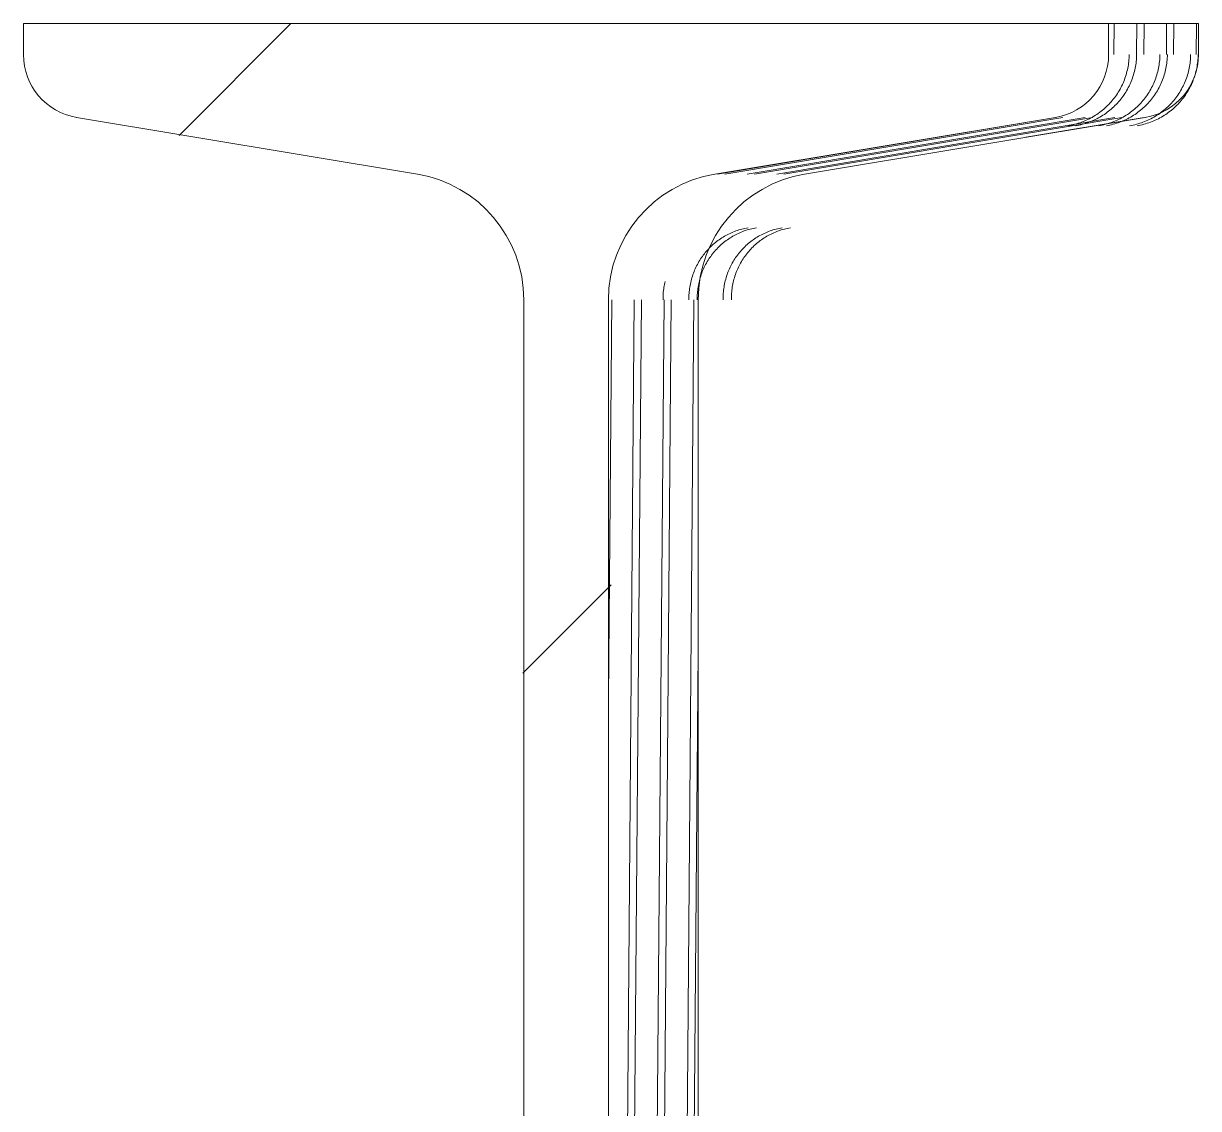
# Model space of a CAD drawing. Header units: centimetres. Extents: x -336 to 16318, y -437 to 1921.
# Drawn here: x 10413.35 to 10429.59, y 109 to 124 of the extents above; entities that cross this region are included whole.
import ezdxf

# ---------------------------------------------------------------- set-up
doc = ezdxf.new("R2010")
doc.units = ezdxf.units.CM
doc.layers.add('S-BEAM', color=7, linetype='Continuous', lineweight=9)

# ---------------------------------------------------------------- blocks, each defined once
blk = doc.blocks.new('FP_92-Section 7')
at = {"layer": 'S-BEAM', "color": 9, "true_color": 0xc0c0c0}
for p, q in [((2565.323, 123.428), (2565.326, 123.452)), ((2565.326, 123.452), (2565.329, 123.475)), ((2565.329, 123.475), (2565.331, 123.499)), ((2565.331, 123.499), (2565.332, 123.523)), ((2565.332, 123.523), (2565.333, 123.546)), ((2565.333, 123.546), (2565.334, 123.57)), ((2565.426, 123.428), (2565.429, 123.452)), ((2565.429, 123.452), (2565.432, 123.475)), ((2565.432, 123.475), (2565.434, 123.499)), ((2565.434, 123.499), (2565.435, 123.523)), ((2565.435, 123.523), (2565.436, 123.546)), ((2565.436, 123.546), (2565.437, 123.57)), ((2565.748, 123.428), (2565.751, 123.452)), ((2565.751, 123.452), (2565.754, 123.475)), ((2565.754, 123.475), (2565.756, 123.499)), ((2565.756, 123.499), (2565.757, 123.523)), ((2565.757, 123.523), (2565.759, 123.546)), ((2565.759, 123.546), (2565.759, 123.57)), ((2565.851, 123.428), (2565.854, 123.452)), ((2565.854, 123.452), (2565.857, 123.475)), ((2565.857, 123.475), (2565.859, 123.499)), ((2565.859, 123.499), (2565.861, 123.523)), ((2565.861, 123.523), (2565.862, 123.546)), ((2565.862, 123.546), (2565.862, 123.57)), ((2566.173, 123.428), (2566.176, 123.452)), ((2566.176, 123.452), (2566.179, 123.475)), ((2566.179, 123.475), (2566.181, 123.499)), ((2566.181, 123.499), (2566.183, 123.523)), ((2566.183, 123.523), (2566.184, 123.546)), ((2566.184, 123.546), (2566.184, 123.57)), ((2566.276, 123.428), (2566.279, 123.452)), ((2566.279, 123.452), (2566.282, 123.475)), ((2566.282, 123.475), (2566.284, 123.499)), ((2566.284, 123.499), (2566.286, 123.523)), ((2566.286, 123.523), (2566.287, 123.546)), ((2566.287, 123.546), (2566.287, 123.57)), ((2565.284, 123.266), (2565.291, 123.289)), ((2565.291, 123.289), (2565.298, 123.312)), ((2565.298, 123.312), (2565.304, 123.335)), ((2565.304, 123.335), (2565.309, 123.358)), ((2565.309, 123.358), (2565.314, 123.381)), ((2565.314, 123.381), (2565.319, 123.405)), ((2565.319, 123.405), (2565.323, 123.428)), ((2565.387, 123.266), (2565.394, 123.289)), ((2565.394, 123.289), (2565.401, 123.312)), ((2565.401, 123.312), (2565.407, 123.335)), ((2565.407, 123.335), (2565.412, 123.358)), ((2565.412, 123.358), (2565.417, 123.381)), ((2565.417, 123.381), (2565.422, 123.405)), ((2565.422, 123.405), (2565.426, 123.428)), ((2565.709, 123.266), (2565.716, 123.289)), ((2565.716, 123.289), (2565.723, 123.312)), ((2565.723, 123.312), (2565.729, 123.335)), ((2565.729, 123.335), (2565.735, 123.358)), ((2565.735, 123.358), (2565.739, 123.381)), ((2565.739, 123.381), (2565.744, 123.405)), ((2565.744, 123.405), (2565.748, 123.428)), ((2565.812, 123.266), (2565.819, 123.289)), ((2565.819, 123.289), (2565.826, 123.312)), ((2565.826, 123.312), (2565.832, 123.335)), ((2565.832, 123.335), (2565.838, 123.358)), ((2565.838, 123.358), (2565.843, 123.381)), ((2565.843, 123.381), (2565.847, 123.405)), ((2565.847, 123.405), (2565.851, 123.428)), ((2566.134, 123.266), (2566.141, 123.289)), ((2566.141, 123.289), (2566.148, 123.312)), ((2566.148, 123.312), (2566.154, 123.335)), ((2566.154, 123.335), (2566.16, 123.358)), ((2566.16, 123.358), (2566.165, 123.381)), ((2566.165, 123.381), (2566.169, 123.405)), ((2566.169, 123.405), (2566.173, 123.428)), ((2566.237, 123.266), (2566.245, 123.289)), ((2566.245, 123.289), (2566.251, 123.312)), ((2566.251, 123.312), (2566.257, 123.335)), ((2566.257, 123.335), (2566.263, 123.358)), ((2566.263, 123.358), (2566.268, 123.381)), ((2566.268, 123.381), (2566.272, 123.405)), ((2566.272, 123.405), (2566.276, 123.428)), ((2565.208, 123.092), (2565.219, 123.113)), ((2565.219, 123.113), (2565.23, 123.134)), ((2565.23, 123.134), (2565.24, 123.156)), ((2565.24, 123.156), (2565.25, 123.177)), ((2565.25, 123.177), (2565.259, 123.199)), ((2565.259, 123.199), (2565.268, 123.221)), ((2565.268, 123.221), (2565.276, 123.244)), ((2565.276, 123.244), (2565.284, 123.266)), ((2565.311, 123.092), (2565.322, 123.113)), ((2565.322, 123.113), (2565.333, 123.134)), ((2565.333, 123.134), (2565.343, 123.156)), ((2565.343, 123.156), (2565.353, 123.177)), ((2565.353, 123.177), (2565.362, 123.199)), ((2565.362, 123.199), (2565.371, 123.221)), ((2565.371, 123.221), (2565.379, 123.244)), ((2565.379, 123.244), (2565.387, 123.266)), ((2565.633, 123.092), (2565.644, 123.113)), ((2565.644, 123.113), (2565.655, 123.134)), ((2565.655, 123.134), (2565.665, 123.156)), ((2565.665, 123.156), (2565.675, 123.177)), ((2565.675, 123.177), (2565.685, 123.199)), ((2565.685, 123.199), (2565.693, 123.221)), ((2565.693, 123.221), (2565.702, 123.244)), ((2565.702, 123.244), (2565.709, 123.266)), ((2565.736, 123.092), (2565.747, 123.113)), ((2565.747, 123.113), (2565.758, 123.134)), ((2565.758, 123.134), (2565.769, 123.156)), ((2565.769, 123.156), (2565.778, 123.177)), ((2565.778, 123.177), (2565.788, 123.199)), ((2565.788, 123.199), (2565.796, 123.221)), ((2565.796, 123.221), (2565.805, 123.244)), ((2565.805, 123.244), (2565.812, 123.266)), ((2566.058, 123.092), (2566.069, 123.113)), ((2566.069, 123.113), (2566.08, 123.134)), ((2566.08, 123.134), (2566.091, 123.156)), ((2566.091, 123.156), (2566.1, 123.177)), ((2566.1, 123.177), (2566.11, 123.199)), ((2566.11, 123.199), (2566.118, 123.221)), ((2566.118, 123.221), (2566.127, 123.244)), ((2566.127, 123.244), (2566.134, 123.266)), ((2566.161, 123.092), (2566.173, 123.113)), ((2566.173, 123.113), (2566.183, 123.134)), ((2566.183, 123.134), (2566.194, 123.156)), ((2566.194, 123.156), (2566.203, 123.177)), ((2566.203, 123.177), (2566.213, 123.199)), ((2566.213, 123.199), (2566.221, 123.221)), ((2566.221, 123.221), (2566.23, 123.244)), ((2566.23, 123.244), (2566.237, 123.266)), ((2565.1, 122.935), (2565.115, 122.954)), ((2565.115, 122.954), (2565.13, 122.972)), ((2565.13, 122.972), (2565.144, 122.992)), ((2565.144, 122.992), (2565.158, 123.011)), ((2565.158, 123.011), (2565.171, 123.031)), ((2565.171, 123.031), (2565.184, 123.051)), ((2565.184, 123.051), (2565.196, 123.071)), ((2565.196, 123.071), (2565.208, 123.092)), ((2565.203, 122.935), (2565.218, 122.954)), ((2565.218, 122.954), (2565.233, 122.972)), ((2565.233, 122.972), (2565.247, 122.992)), ((2565.247, 122.992), (2565.261, 123.011)), ((2565.261, 123.011), (2565.274, 123.031)), ((2565.274, 123.031), (2565.287, 123.051)), ((2565.287, 123.051), (2565.299, 123.071)), ((2565.299, 123.071), (2565.311, 123.092)), ((2565.525, 122.935), (2565.54, 122.954)), ((2565.54, 122.954), (2565.555, 122.972)), ((2565.555, 122.972), (2565.569, 122.992)), ((2565.569, 122.992), (2565.583, 123.011)), ((2565.583, 123.011), (2565.596, 123.031)), ((2565.596, 123.031), (2565.609, 123.051)), ((2565.609, 123.051), (2565.621, 123.071)), ((2565.621, 123.071), (2565.633, 123.092)), ((2565.628, 122.935), (2565.643, 122.954)), ((2565.643, 122.954), (2565.658, 122.972)), ((2565.658, 122.972), (2565.672, 122.992)), ((2565.672, 122.992), (2565.686, 123.011)), ((2565.686, 123.011), (2565.699, 123.031)), ((2565.699, 123.031), (2565.712, 123.051)), ((2565.712, 123.051), (2565.724, 123.071)), ((2565.724, 123.071), (2565.736, 123.092)), ((2565.95, 122.935), (2565.965, 122.954)), ((2565.965, 122.954), (2565.98, 122.972)), ((2565.98, 122.972), (2565.994, 122.992)), ((2565.994, 122.992), (2566.008, 123.011)), ((2566.008, 123.011), (2566.021, 123.031)), ((2566.021, 123.031), (2566.034, 123.051)), ((2566.034, 123.051), (2566.046, 123.071)), ((2566.046, 123.071), (2566.058, 123.092)), ((2566.053, 122.935), (2566.068, 122.954)), ((2566.068, 122.954), (2566.083, 122.972)), ((2566.083, 122.972), (2566.097, 122.992)), ((2566.097, 122.992), (2566.111, 123.011)), ((2566.111, 123.011), (2566.124, 123.031)), ((2566.124, 123.031), (2566.137, 123.051)), ((2566.137, 123.051), (2566.149, 123.071)), ((2566.149, 123.071), (2566.161, 123.092)), ((2564.927, 122.772), (2564.946, 122.786)), ((2564.946, 122.786), (2564.964, 122.801)), ((2564.964, 122.801), (2564.983, 122.816)), ((2564.983, 122.816), (2565.001, 122.832)), ((2565.001, 122.832), (2565.018, 122.848)), ((2565.018, 122.848), (2565.035, 122.865)), ((2565.03, 122.772), (2565.049, 122.786)), ((2565.035, 122.865), (2565.052, 122.882)), ((2565.049, 122.786), (2565.067, 122.801)), ((2565.052, 122.882), (2565.069, 122.899)), ((2565.067, 122.801), (2565.086, 122.816)), ((2565.069, 122.899), (2565.084, 122.917)), ((2565.084, 122.917), (2565.1, 122.935)), ((2565.086, 122.816), (2565.104, 122.832)), ((2565.104, 122.832), (2565.121, 122.848)), ((2565.121, 122.848), (2565.138, 122.865)), ((2565.138, 122.865), (2565.155, 122.882)), ((2565.155, 122.882), (2565.172, 122.899)), ((2565.172, 122.899), (2565.188, 122.917)), ((2565.188, 122.917), (2565.203, 122.935)), ((2565.352, 122.772), (2565.371, 122.786)), ((2565.371, 122.786), (2565.39, 122.801)), ((2565.39, 122.801), (2565.408, 122.816)), ((2565.408, 122.816), (2565.426, 122.832)), ((2565.426, 122.832), (2565.443, 122.848)), ((2565.443, 122.848), (2565.461, 122.865)), ((2565.455, 122.772), (2565.474, 122.786)), ((2565.461, 122.865), (2565.477, 122.882)), ((2565.474, 122.786), (2565.493, 122.801)), ((2565.477, 122.882), (2565.494, 122.899)), ((2565.493, 122.801), (2565.511, 122.816)), ((2565.494, 122.899), (2565.51, 122.917)), ((2565.51, 122.917), (2565.525, 122.935)), ((2565.511, 122.816), (2565.529, 122.832)), ((2565.529, 122.832), (2565.546, 122.848)), ((2565.546, 122.848), (2565.564, 122.865)), ((2565.564, 122.865), (2565.58, 122.882)), ((2565.58, 122.882), (2565.597, 122.899)), ((2565.597, 122.899), (2565.613, 122.917)), ((2565.613, 122.917), (2565.628, 122.935)), ((2565.777, 122.772), (2565.796, 122.786)), ((2565.796, 122.786), (2565.815, 122.801)), ((2565.815, 122.801), (2565.833, 122.816)), ((2565.833, 122.816), (2565.851, 122.832)), ((2565.851, 122.832), (2565.869, 122.848)), ((2565.869, 122.848), (2565.886, 122.865)), ((2565.88, 122.772), (2565.899, 122.786)), ((2565.886, 122.865), (2565.902, 122.882)), ((2565.899, 122.786), (2565.918, 122.801)), ((2565.902, 122.882), (2565.919, 122.899)), ((2565.918, 122.801), (2565.936, 122.816)), ((2565.919, 122.899), (2565.935, 122.917)), ((2565.935, 122.917), (2565.95, 122.935)), ((2565.936, 122.816), (2565.954, 122.832)), ((2565.954, 122.832), (2565.972, 122.848)), ((2565.972, 122.848), (2565.989, 122.865)), ((2565.989, 122.865), (2566.006, 122.882)), ((2566.006, 122.882), (2566.022, 122.899)), ((2566.022, 122.899), (2566.038, 122.917)), ((2566.038, 122.917), (2566.053, 122.935)), ((2564.63, 122.621), (2564.653, 122.628)), ((2564.653, 122.628), (2564.675, 122.636)), ((2564.675, 122.636), (2564.697, 122.645)), ((2564.697, 122.645), (2564.72, 122.654)), ((2564.72, 122.654), (2564.742, 122.663)), ((2564.733, 122.621), (2564.756, 122.628)), ((2564.742, 122.663), (2564.763, 122.673)), ((2564.756, 122.628), (2564.778, 122.636)), ((2564.763, 122.673), (2564.785, 122.684)), ((2564.778, 122.636), (2564.801, 122.645)), ((2564.785, 122.684), (2564.806, 122.695)), ((2564.801, 122.645), (2564.823, 122.654)), ((2564.806, 122.695), (2564.827, 122.707)), ((2564.823, 122.654), (2564.845, 122.663)), ((2564.827, 122.707), (2564.847, 122.719)), ((2564.845, 122.663), (2564.866, 122.673)), ((2564.847, 122.719), (2564.868, 122.731)), ((2564.866, 122.673), (2564.888, 122.684)), ((2564.868, 122.731), (2564.888, 122.744)), ((2564.888, 122.744), (2564.907, 122.758)), ((2564.888, 122.684), (2564.909, 122.695)), ((2564.907, 122.758), (2564.927, 122.772)), ((2564.909, 122.695), (2564.93, 122.707)), ((2564.93, 122.707), (2564.95, 122.719)), ((2564.95, 122.719), (2564.971, 122.731)), ((2564.971, 122.731), (2564.991, 122.744)), ((2564.991, 122.744), (2565.01, 122.758)), ((2565.01, 122.758), (2565.03, 122.772)), ((2565.055, 122.621), (2565.078, 122.628)), ((2565.078, 122.628), (2565.1, 122.636)), ((2565.1, 122.636), (2565.123, 122.645)), ((2565.123, 122.645), (2565.145, 122.654)), ((2565.145, 122.654), (2565.167, 122.663)), ((2565.158, 122.621), (2565.181, 122.628)), ((2565.167, 122.663), (2565.188, 122.673)), ((2565.181, 122.628), (2565.203, 122.636)), ((2565.188, 122.673), (2565.21, 122.684)), ((2565.203, 122.636), (2565.226, 122.645)), ((2565.21, 122.684), (2565.231, 122.695)), ((2565.226, 122.645), (2565.248, 122.654)), ((2565.231, 122.695), (2565.252, 122.707)), ((2565.248, 122.654), (2565.27, 122.663)), ((2565.252, 122.707), (2565.272, 122.719)), ((2565.27, 122.663), (2565.291, 122.673)), ((2565.272, 122.719), (2565.293, 122.731)), ((2565.291, 122.673), (2565.313, 122.684)), ((2565.293, 122.731), (2565.313, 122.744)), ((2565.313, 122.744), (2565.332, 122.758)), ((2565.313, 122.684), (2565.334, 122.695)), ((2565.332, 122.758), (2565.352, 122.772)), ((2565.334, 122.695), (2565.355, 122.707)), ((2565.355, 122.707), (2565.375, 122.719)), ((2565.375, 122.719), (2565.396, 122.731)), ((2565.396, 122.731), (2565.416, 122.744)), ((2565.416, 122.744), (2565.435, 122.758)), ((2565.435, 122.758), (2565.455, 122.772)), ((2565.48, 122.621), (2565.503, 122.628)), ((2565.503, 122.628), (2565.525, 122.636)), ((2565.525, 122.636), (2565.548, 122.645)), ((2565.548, 122.645), (2565.57, 122.654)), ((2565.57, 122.654), (2565.592, 122.663)), ((2565.583, 122.621), (2565.606, 122.628)), ((2565.592, 122.663), (2565.613, 122.673)), ((2565.606, 122.628), (2565.629, 122.636)), ((2565.613, 122.673), (2565.635, 122.684)), ((2565.629, 122.636), (2565.651, 122.645)), ((2565.635, 122.684), (2565.656, 122.695)), ((2565.651, 122.645), (2565.673, 122.654)), ((2565.656, 122.695), (2565.677, 122.707)), ((2565.673, 122.654), (2565.695, 122.663)), ((2565.677, 122.707), (2565.698, 122.719)), ((2565.695, 122.663), (2565.717, 122.673)), ((2565.698, 122.719), (2565.718, 122.731)), ((2565.717, 122.673), (2565.738, 122.684)), ((2565.718, 122.731), (2565.738, 122.744)), ((2565.738, 122.744), (2565.758, 122.758)), ((2565.738, 122.684), (2565.759, 122.695)), ((2565.758, 122.758), (2565.777, 122.772)), ((2565.759, 122.695), (2565.78, 122.707)), ((2565.78, 122.707), (2565.801, 122.719)), ((2565.801, 122.719), (2565.821, 122.731)), ((2565.821, 122.731), (2565.841, 122.744)), ((2565.841, 122.744), (2565.861, 122.758)), ((2565.861, 122.758), (2565.88, 122.772)), ((2564.49, 122.587), (2564.514, 122.591)), ((2564.514, 122.591), (2564.537, 122.596)), ((2564.537, 122.596), (2564.561, 122.601)), ((2564.561, 122.601), (2564.584, 122.607)), ((2564.584, 122.607), (2564.607, 122.614)), ((2564.594, 122.587), (2564.617, 122.591)), ((2564.607, 122.614), (2564.63, 122.621)), ((2564.617, 122.591), (2564.641, 122.596)), ((2564.641, 122.596), (2564.664, 122.601)), ((2564.664, 122.601), (2564.687, 122.607)), ((2564.687, 122.607), (2564.71, 122.614)), ((2564.71, 122.614), (2564.733, 122.621)), ((2564.916, 122.587), (2564.939, 122.591)), ((2564.939, 122.591), (2564.963, 122.596)), ((2564.963, 122.596), (2564.986, 122.601)), ((2564.986, 122.601), (2565.009, 122.607)), ((2565.009, 122.607), (2565.032, 122.614)), ((2565.019, 122.587), (2565.042, 122.591)), ((2565.032, 122.614), (2565.055, 122.621)), ((2565.042, 122.591), (2565.066, 122.596)), ((2565.066, 122.596), (2565.089, 122.601)), ((2565.089, 122.601), (2565.112, 122.607)), ((2565.112, 122.607), (2565.135, 122.614)), ((2565.135, 122.614), (2565.158, 122.621)), ((2565.341, 122.587), (2565.364, 122.591)), ((2565.364, 122.591), (2565.388, 122.596)), ((2565.388, 122.596), (2565.411, 122.601)), ((2565.411, 122.601), (2565.434, 122.607)), ((2565.434, 122.607), (2565.457, 122.614)), ((2565.444, 122.587), (2565.467, 122.591)), ((2565.457, 122.614), (2565.48, 122.621)), ((2565.467, 122.591), (2565.491, 122.596)), ((2565.491, 122.596), (2565.514, 122.601)), ((2565.514, 122.601), (2565.537, 122.607)), ((2565.537, 122.607), (2565.56, 122.614)), ((2565.56, 122.614), (2565.583, 122.621))]:
    blk.add_line(p, q, dxfattribs=at)
blk = doc.blocks.new('FP_93-Section 7')
at = {"layer": 'S-BEAM', "color": 9, "true_color": 0xc0c0c0}
for p, q in [((2560.002, 121.163), (2559.981, 121.158)), ((2560.023, 121.168), (2560.002, 121.163)), ((2560.045, 121.172), (2560.023, 121.168)), ((2560.066, 121.176), (2560.045, 121.172)), ((2560.117, 121.163), (2560.096, 121.158)), ((2560.138, 121.168), (2560.117, 121.163)), ((2560.159, 121.172), (2560.138, 121.168)), ((2560.181, 121.176), (2560.159, 121.172)), ((2560.474, 121.163), (2560.453, 121.158)), ((2560.496, 121.168), (2560.474, 121.163)), ((2560.517, 121.172), (2560.496, 121.168)), ((2560.538, 121.176), (2560.517, 121.172)), ((2560.589, 121.163), (2560.568, 121.158)), ((2560.61, 121.168), (2560.589, 121.163)), ((2560.631, 121.172), (2560.61, 121.168)), ((2560.653, 121.176), (2560.631, 121.172)), ((2559.667, 121.011), (2559.649, 120.998)), ((2559.685, 121.023), (2559.667, 121.011)), ((2559.703, 121.035), (2559.685, 121.023)), ((2559.722, 121.047), (2559.703, 121.035)), ((2559.74, 121.058), (2559.722, 121.047)), ((2559.759, 121.069), (2559.74, 121.058)), ((2559.779, 121.079), (2559.759, 121.069)), ((2559.781, 121.011), (2559.764, 120.998)), ((2559.798, 121.089), (2559.779, 121.079)), ((2559.799, 121.023), (2559.781, 121.011)), ((2559.818, 121.098), (2559.798, 121.089)), ((2559.818, 121.035), (2559.799, 121.023)), ((2559.837, 121.107), (2559.818, 121.098)), ((2559.836, 121.047), (2559.818, 121.035)), ((2559.855, 121.058), (2559.836, 121.047)), ((2559.857, 121.116), (2559.837, 121.107)), ((2559.874, 121.069), (2559.855, 121.058)), ((2559.878, 121.124), (2559.857, 121.116)), ((2559.893, 121.079), (2559.874, 121.069)), ((2559.898, 121.132), (2559.878, 121.124)), ((2559.912, 121.089), (2559.893, 121.079)), ((2559.919, 121.139), (2559.898, 121.132)), ((2559.932, 121.098), (2559.912, 121.089)), ((2559.939, 121.146), (2559.919, 121.139)), ((2559.952, 121.107), (2559.932, 121.098)), ((2559.96, 121.152), (2559.939, 121.146)), ((2559.972, 121.116), (2559.952, 121.107)), ((2559.981, 121.158), (2559.96, 121.152)), ((2559.992, 121.124), (2559.972, 121.116)), ((2560.013, 121.132), (2559.992, 121.124)), ((2560.033, 121.139), (2560.013, 121.132)), ((2560.054, 121.146), (2560.033, 121.139)), ((2560.075, 121.152), (2560.054, 121.146)), ((2560.096, 121.158), (2560.075, 121.152)), ((2560.139, 121.011), (2560.121, 120.998)), ((2560.157, 121.023), (2560.139, 121.011)), ((2560.175, 121.035), (2560.157, 121.023)), ((2560.194, 121.047), (2560.175, 121.035)), ((2560.212, 121.058), (2560.194, 121.047)), ((2560.231, 121.069), (2560.212, 121.058)), ((2560.251, 121.079), (2560.231, 121.069)), ((2560.253, 121.011), (2560.236, 120.998)), ((2560.27, 121.089), (2560.251, 121.079)), ((2560.271, 121.023), (2560.253, 121.011)), ((2560.29, 121.098), (2560.27, 121.089)), ((2560.29, 121.035), (2560.271, 121.023)), ((2560.31, 121.107), (2560.29, 121.098)), ((2560.308, 121.047), (2560.29, 121.035)), ((2560.327, 121.058), (2560.308, 121.047)), ((2560.33, 121.116), (2560.31, 121.107)), ((2560.346, 121.069), (2560.327, 121.058)), ((2560.35, 121.124), (2560.33, 121.116)), ((2560.365, 121.079), (2560.346, 121.069)), ((2560.37, 121.132), (2560.35, 121.124)), ((2560.384, 121.089), (2560.365, 121.079)), ((2560.391, 121.139), (2560.37, 121.132)), ((2560.404, 121.098), (2560.384, 121.089)), ((2560.411, 121.146), (2560.391, 121.139)), ((2560.424, 121.107), (2560.404, 121.098)), ((2560.432, 121.152), (2560.411, 121.146)), ((2560.444, 121.116), (2560.424, 121.107)), ((2560.453, 121.158), (2560.432, 121.152)), ((2560.464, 121.124), (2560.444, 121.116)), ((2560.485, 121.132), (2560.464, 121.124)), ((2560.505, 121.139), (2560.485, 121.132)), ((2560.526, 121.146), (2560.505, 121.139)), ((2560.547, 121.152), (2560.526, 121.146)), ((2560.568, 121.158), (2560.547, 121.152)), ((2559.489, 120.85), (2559.475, 120.833)), ((2559.504, 120.866), (2559.489, 120.85)), ((2559.519, 120.882), (2559.504, 120.866)), ((2559.534, 120.898), (2559.519, 120.882)), ((2559.549, 120.913), (2559.534, 120.898)), ((2559.565, 120.929), (2559.549, 120.913)), ((2559.581, 120.943), (2559.565, 120.929)), ((2559.598, 120.958), (2559.581, 120.943)), ((2559.604, 120.85), (2559.59, 120.833)), ((2559.615, 120.971), (2559.598, 120.958)), ((2559.618, 120.866), (2559.604, 120.85)), ((2559.632, 120.985), (2559.615, 120.971)), ((2559.633, 120.882), (2559.618, 120.866)), ((2559.649, 120.998), (2559.632, 120.985)), ((2559.648, 120.898), (2559.633, 120.882)), ((2559.664, 120.913), (2559.648, 120.898)), ((2559.68, 120.929), (2559.664, 120.913)), ((2559.696, 120.943), (2559.68, 120.929)), ((2559.712, 120.958), (2559.696, 120.943)), ((2559.729, 120.971), (2559.712, 120.958)), ((2559.746, 120.985), (2559.729, 120.971)), ((2559.764, 120.998), (2559.746, 120.985)), ((2559.962, 120.85), (2559.947, 120.833)), ((2559.976, 120.866), (2559.962, 120.85)), ((2559.991, 120.882), (2559.976, 120.866)), ((2560.006, 120.898), (2559.991, 120.882)), ((2560.022, 120.913), (2560.006, 120.898)), ((2560.037, 120.929), (2560.022, 120.913)), ((2560.054, 120.943), (2560.037, 120.929)), ((2560.07, 120.958), (2560.054, 120.943)), ((2560.076, 120.85), (2560.062, 120.833)), ((2560.087, 120.971), (2560.07, 120.958)), ((2560.09, 120.866), (2560.076, 120.85)), ((2560.104, 120.985), (2560.087, 120.971)), ((2560.105, 120.882), (2560.09, 120.866)), ((2560.121, 120.998), (2560.104, 120.985)), ((2560.12, 120.898), (2560.105, 120.882)), ((2560.136, 120.913), (2560.12, 120.898)), ((2560.152, 120.929), (2560.136, 120.913)), ((2560.168, 120.943), (2560.152, 120.929)), ((2560.184, 120.958), (2560.168, 120.943)), ((2560.201, 120.971), (2560.184, 120.958)), ((2560.218, 120.985), (2560.201, 120.971)), ((2560.236, 120.998), (2560.218, 120.985)), ((2559.377, 120.688), (2559.366, 120.669)), ((2559.387, 120.708), (2559.377, 120.688)), ((2559.399, 120.726), (2559.387, 120.708)), ((2559.411, 120.745), (2559.399, 120.726)), ((2559.423, 120.763), (2559.411, 120.745)), ((2559.435, 120.781), (2559.423, 120.763)), ((2559.448, 120.799), (2559.435, 120.781)), ((2559.462, 120.816), (2559.448, 120.799)), ((2559.475, 120.833), (2559.462, 120.816)), ((2559.491, 120.688), (2559.48, 120.669)), ((2559.502, 120.708), (2559.491, 120.688)), ((2559.513, 120.726), (2559.502, 120.708)), ((2559.525, 120.745), (2559.513, 120.726)), ((2559.537, 120.763), (2559.525, 120.745)), ((2559.55, 120.781), (2559.537, 120.763)), ((2559.563, 120.799), (2559.55, 120.781)), ((2559.576, 120.816), (2559.563, 120.799)), ((2559.59, 120.833), (2559.576, 120.816)), ((2559.849, 120.688), (2559.838, 120.669)), ((2559.86, 120.708), (2559.849, 120.688)), ((2559.871, 120.726), (2559.86, 120.708)), ((2559.883, 120.745), (2559.871, 120.726)), ((2559.895, 120.763), (2559.883, 120.745)), ((2559.907, 120.781), (2559.895, 120.763)), ((2559.92, 120.799), (2559.907, 120.781)), ((2559.934, 120.816), (2559.92, 120.799)), ((2559.947, 120.833), (2559.934, 120.816)), ((2559.963, 120.688), (2559.952, 120.669)), ((2559.974, 120.708), (2559.963, 120.688)), ((2559.985, 120.726), (2559.974, 120.708)), ((2559.997, 120.745), (2559.985, 120.726)), ((2560.009, 120.763), (2559.997, 120.745)), ((2560.022, 120.781), (2560.009, 120.763)), ((2560.035, 120.799), (2560.022, 120.781)), ((2560.048, 120.816), (2560.035, 120.799)), ((2560.062, 120.833), (2560.048, 120.816)), ((2559.304, 120.528), (2559.297, 120.507)), ((2559.312, 120.549), (2559.304, 120.528)), ((2559.32, 120.57), (2559.312, 120.549)), ((2559.328, 120.59), (2559.32, 120.57)), ((2559.337, 120.61), (2559.328, 120.59)), ((2559.346, 120.63), (2559.337, 120.61)), ((2559.356, 120.65), (2559.346, 120.63)), ((2559.366, 120.669), (2559.356, 120.65)), ((2559.419, 120.528), (2559.412, 120.507)), ((2559.426, 120.549), (2559.419, 120.528)), ((2559.434, 120.57), (2559.426, 120.549)), ((2559.443, 120.59), (2559.434, 120.57)), ((2559.451, 120.61), (2559.443, 120.59)), ((2559.461, 120.63), (2559.451, 120.61)), ((2559.47, 120.65), (2559.461, 120.63)), ((2559.48, 120.669), (2559.47, 120.65)), ((2559.777, 120.528), (2559.77, 120.507)), ((2559.784, 120.549), (2559.777, 120.528)), ((2559.792, 120.57), (2559.784, 120.549)), ((2559.8, 120.59), (2559.792, 120.57)), ((2559.809, 120.61), (2559.8, 120.59)), ((2559.818, 120.63), (2559.809, 120.61)), ((2559.828, 120.65), (2559.818, 120.63)), ((2559.838, 120.669), (2559.828, 120.65)), ((2559.891, 120.528), (2559.884, 120.507)), ((2559.898, 120.549), (2559.891, 120.528)), ((2559.906, 120.57), (2559.898, 120.549)), ((2559.915, 120.59), (2559.906, 120.57)), ((2559.923, 120.61), (2559.915, 120.59)), ((2559.933, 120.63), (2559.923, 120.61)), ((2559.942, 120.65), (2559.933, 120.63)), ((2559.952, 120.669), (2559.942, 120.65)), ((2558.903, 120.351), (2558.9, 120.33)), ((2558.906, 120.372), (2558.903, 120.351)), ((2558.91, 120.392), (2558.906, 120.372)), ((2558.914, 120.413), (2558.91, 120.392)), ((2558.919, 120.434), (2558.914, 120.413)), ((2559.262, 120.357), (2559.258, 120.336)), ((2559.265, 120.379), (2559.262, 120.357)), ((2559.269, 120.401), (2559.265, 120.379)), ((2559.274, 120.422), (2559.269, 120.401)), ((2559.279, 120.444), (2559.274, 120.422)), ((2559.285, 120.465), (2559.279, 120.444)), ((2559.291, 120.486), (2559.285, 120.465)), ((2559.297, 120.507), (2559.291, 120.486)), ((2559.376, 120.357), (2559.373, 120.336)), ((2559.38, 120.379), (2559.376, 120.357)), ((2559.384, 120.401), (2559.38, 120.379)), ((2559.389, 120.422), (2559.384, 120.401)), ((2559.394, 120.444), (2559.389, 120.422)), ((2559.399, 120.465), (2559.394, 120.444)), ((2559.405, 120.486), (2559.399, 120.465)), ((2559.412, 120.507), (2559.405, 120.486)), ((2559.734, 120.357), (2559.73, 120.336)), ((2559.737, 120.379), (2559.734, 120.357)), ((2559.742, 120.401), (2559.737, 120.379)), ((2559.746, 120.422), (2559.742, 120.401)), ((2559.751, 120.444), (2559.746, 120.422)), ((2559.757, 120.465), (2559.751, 120.444)), ((2559.763, 120.486), (2559.757, 120.465)), ((2559.77, 120.507), (2559.763, 120.486)), ((2559.848, 120.357), (2559.845, 120.336)), ((2559.852, 120.379), (2559.848, 120.357)), ((2559.856, 120.401), (2559.852, 120.379)), ((2559.861, 120.422), (2559.856, 120.401)), ((2559.866, 120.444), (2559.861, 120.422)), ((2559.871, 120.465), (2559.866, 120.444)), ((2559.877, 120.486), (2559.871, 120.465)), ((2559.884, 120.507), (2559.877, 120.486)), ((2558.892, 120.224), (2558.891, 120.202)), ((2558.891, 120.202), (2558.892, 120.181)), ((2558.893, 120.245), (2558.892, 120.224)), ((2558.894, 120.266), (2558.893, 120.245)), ((2558.895, 120.287), (2558.894, 120.266)), ((2558.897, 120.309), (2558.895, 120.287)), ((2558.9, 120.33), (2558.897, 120.309)), ((2559.25, 120.248), (2559.249, 120.225)), ((2559.249, 120.225), (2559.249, 120.203)), ((2559.249, 120.203), (2559.249, 120.181)), ((2559.252, 120.27), (2559.25, 120.248)), ((2559.253, 120.292), (2559.252, 120.27)), ((2559.256, 120.314), (2559.253, 120.292)), ((2559.258, 120.336), (2559.256, 120.314)), ((2559.365, 120.248), (2559.364, 120.225)), ((2559.364, 120.225), (2559.364, 120.203)), ((2559.364, 120.203), (2559.364, 120.181)), ((2559.366, 120.27), (2559.365, 120.248)), ((2559.368, 120.292), (2559.366, 120.27)), ((2559.37, 120.314), (2559.368, 120.292)), ((2559.373, 120.336), (2559.37, 120.314)), ((2559.722, 120.225), (2559.721, 120.203)), ((2559.721, 120.203), (2559.721, 120.181)), ((2559.724, 120.27), (2559.722, 120.248)), ((2559.722, 120.248), (2559.722, 120.225)), ((2559.725, 120.292), (2559.724, 120.27)), ((2559.728, 120.314), (2559.725, 120.292)), ((2559.73, 120.336), (2559.728, 120.314)), ((2559.837, 120.248), (2559.836, 120.225)), ((2559.836, 120.225), (2559.836, 120.203)), ((2559.836, 120.203), (2559.836, 120.181)), ((2559.838, 120.27), (2559.837, 120.248)), ((2559.84, 120.292), (2559.838, 120.27)), ((2559.842, 120.314), (2559.84, 120.292)), ((2559.845, 120.336), (2559.842, 120.314))]:
    blk.add_line(p, q, dxfattribs=at)
blk = doc.blocks.new('M_S Shapes - 150 x 300-1672323-Section 7')
at = {"layer": 'S-BEAM', "true_color": 0xc0c0c0}
h = blk.add_hatch(dxfattribs=at)
h.set_pattern_fill('FP_29', color=9, style=0, pattern_type=2)
h.set_pattern_definition([(45.001, (4467.704, 712), (-25.1436, 25.1444), []), (45.001, (4467.704, 750.1), (-25.1436, 25.1444), [])])
h.paths.add_polyline_path([(2550.453, 94), (2565.05, 94), (2564.956, 94.827), (2564.842, 94.999), (2564.315, 95.298), (2559.211, 96.197), (2558.553, 96.681), (2558.184, 97.41), (2558.136, 97.819), (2558.184, 120.59), (2558.553, 121.319), (2559.211, 121.803), (2559.606, 121.917), (2564.315, 122.702), (2564.956, 123.173), (2565.05, 123.57), (2565.05, 124), (2550.051, 124), (2550.146, 123.173), (2550.259, 123.001), (2550.786, 122.702), (2555.89, 121.803), (2556.549, 121.319), (2556.918, 120.59), (2556.966, 120.181), (2556.918, 97.41), (2556.549, 96.681), (2555.89, 96.197), (2555.495, 96.083), (2550.786, 95.298), (2550.427, 94.963), (2550.453, 94.904), (2550.453, 94.154)])
h = blk.add_hatch(dxfattribs=at)
h.set_pattern_fill('FP_30', color=9, style=0, pattern_type=2)
h.set_pattern_definition([(89.53, (2563.944, 712.001), (-0.20592743, 25.1445352), []), (89.53, (2563.944, 750.101), (-0.20592743, 25.1445352), [])])
h.paths.add_polyline_path([(2566.292, 123.57), (2566.292, 124), (2565.05, 124), (2565.05, 123.57)])
h = blk.add_hatch(dxfattribs=at)
h.set_pattern_fill('FP_31', color=9, style=0, pattern_type=2)
h.set_pattern_definition([(9.539, (4510.713, 447.298), (-24.8026312252, -4.099194478), []), (9.539, (4510.713, 447.35), (-24.8026312252, -4.099194478), [])])
h.paths.add_polyline_path([(2560.453, 121.917), (2560.848, 121.917), (2565.557, 122.702), (2564.315, 122.702), (2559.606, 121.917)])
h = blk.add_hatch(dxfattribs=at)
h.set_pattern_fill('FP_32', color=9, style=0, pattern_type=2)
h.set_pattern_definition([(89.53, (2557.029, 712.001), (-0.20592743, 25.1445352), []), (89.53, (2557.029, 750.101), (-0.20592743, 25.1445352), [])])
h.paths.add_polyline_path([(2558.136, 97.819), (2559.378, 97.819), (2559.378, 120.181), (2558.136, 120.181), (2558.136, 107.761)])
at = {"layer": 'S-BEAM'}
for p, q in [((2565.05, 124), (2550.051, 124)), ((2550.051, 124), (2550.051, 123.57)), ((2565.05, 123.57), (2565.05, 124)), ((2566.292, 124), (2565.05, 124)), ((2566.292, 124), (2566.292, 123.57)), ((2550.786, 122.702), (2555.495, 121.917)), ((2559.606, 121.917), (2564.315, 122.702)), ((2565.557, 122.702), (2560.848, 121.917)), ((2556.966, 120.181), (2556.966, 97.819)), ((2558.136, 97.819), (2558.136, 120.181)), ((2559.378, 120.181), (2559.378, 97.819))]:
    blk.add_line(p, q, dxfattribs=at)
for centre, major_axis, start_param, end_param in [((2550.931, 123.57), (0, 0.88), 1.570796, 2.976444), ((2564.17, 123.57), (0, 0.88), 3.306742, 4.712389), ((2565.412, 123.57), (0, 0.88), 3.306742, 4.712389), ((2555.206, 120.181), (0, 1.76), 4.712389, 6.118036), ((2559.896, 120.181), (0, 1.76), 0.165149, 1.570796), ((2561.137, 120.181), (0, 1.76), 0.165149, 1.570796)]:
    blk.add_ellipse(centre, major_axis=major_axis, ratio=0.999966, start_param=start_param, end_param=end_param, dxfattribs=at)
for name in ['FP_92-Section 7', 'FP_93-Section 7']:
    blk.add_blockref(name, (0, 0), dxfattribs=at)

msp = doc.modelspace()

# ---------------------------------------------------------------- block references
at = {"layer": 'S-BEAM'}
msp.add_blockref('M_S Shapes - 150 x 300-1672323-Section 7', (7863.302, 0), dxfattribs=at)

doc.saveas('drawing.dxf')
